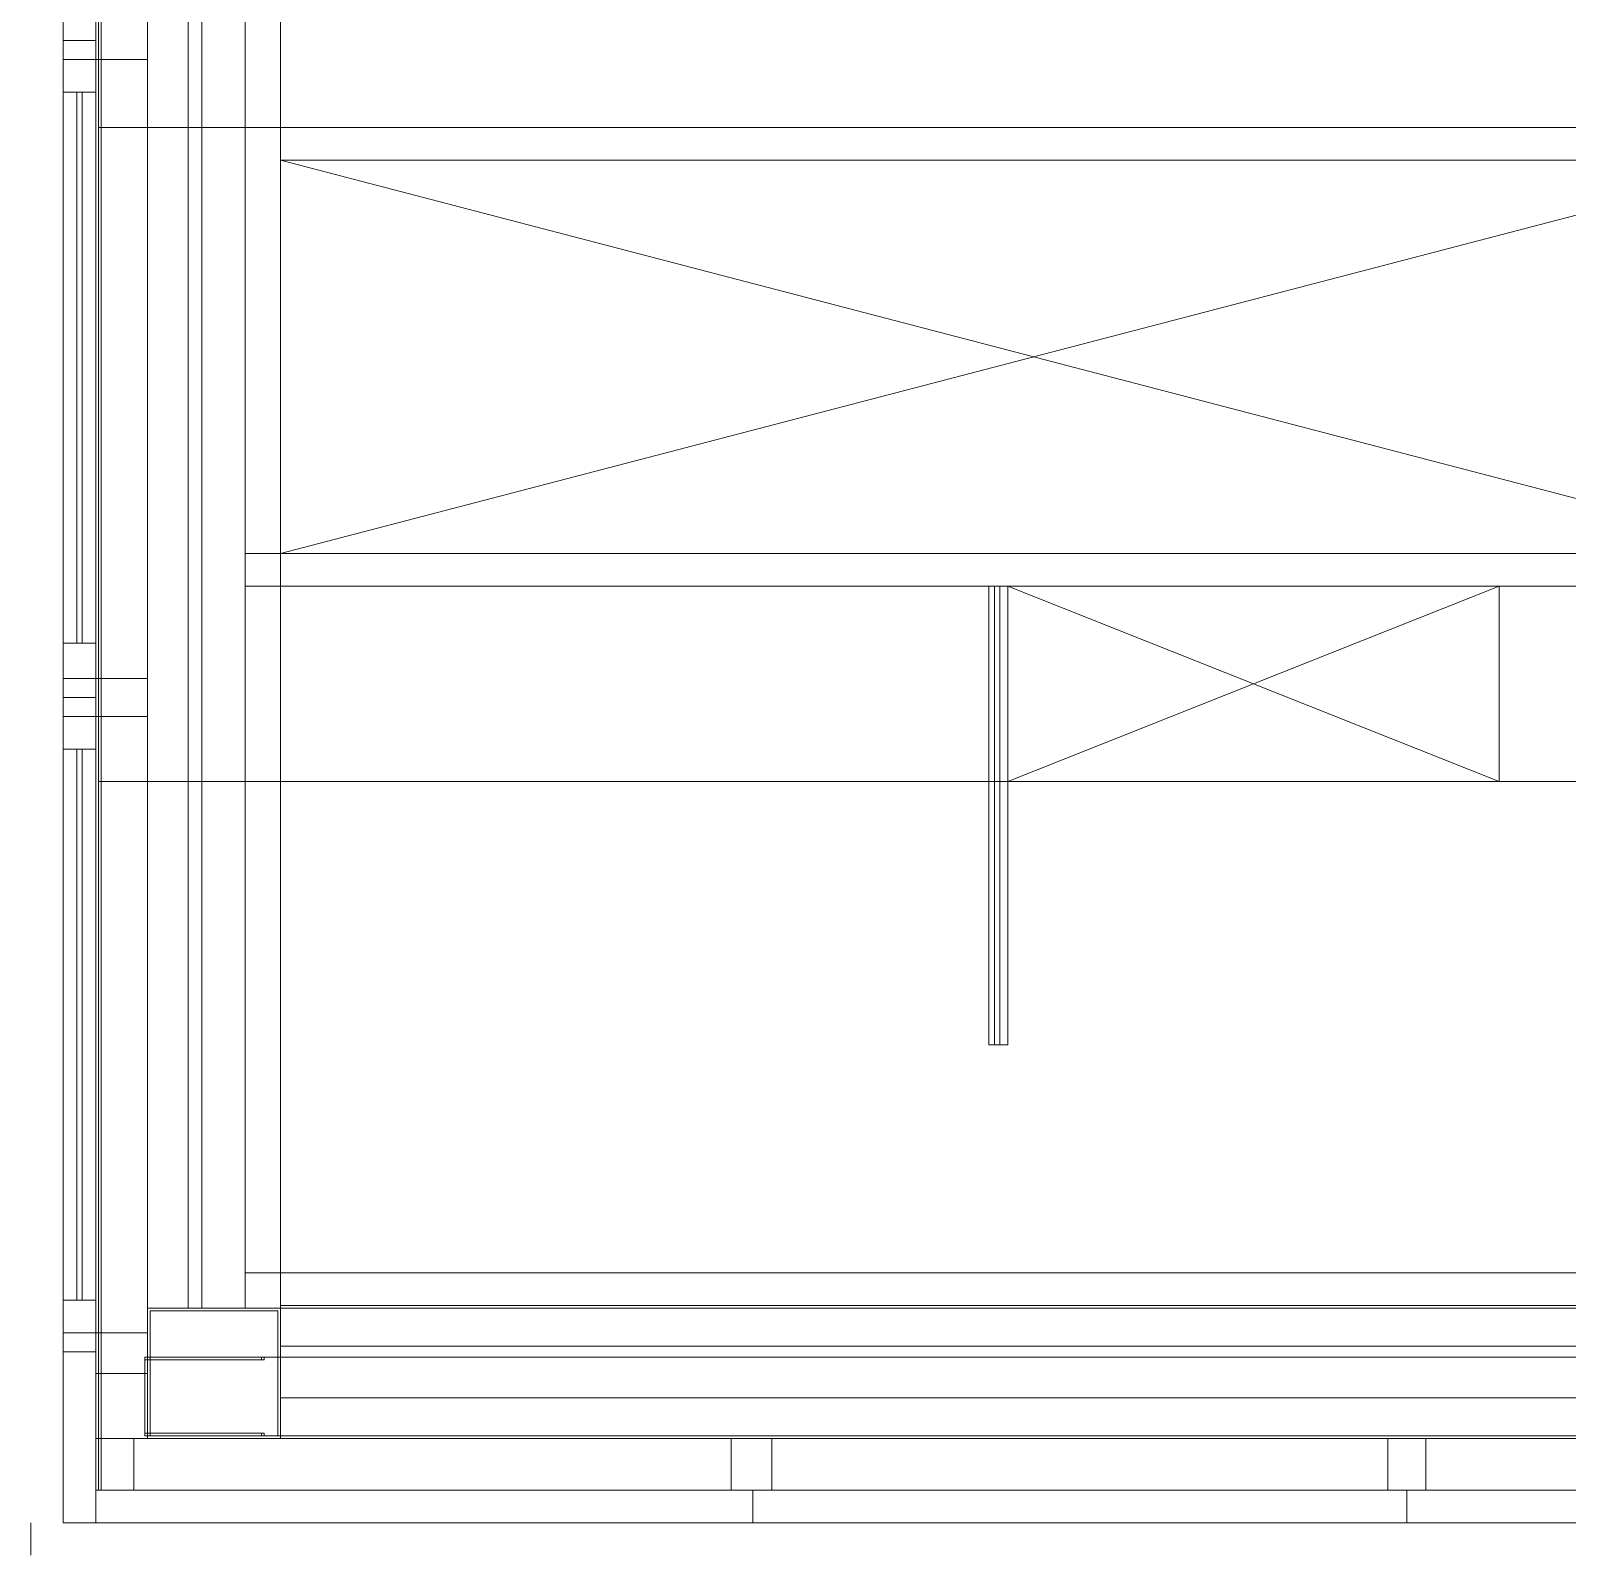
# Model space of a CAD drawing. Header units: centimetres. Extents: x 2816 to 28192, y 2553 to 18332.
# Drawn here: x 6713 to 7308, y 5313 to 5904 of the extents above; entities that cross this region are included whole.
import ezdxf

# ---------------------------------------------------------------- set-up
doc = ezdxf.new("R2010")
doc.units = ezdxf.units.CM
for name, color, linetype in [('PDF_4.6.Tokezimi dhe rrufepritesi', 5, 'Continuous'), ('PDF_Dera 3D', 7, 'Continuous'), ('PDF_Dyert dhe Dritaret 2D', 7, 'Continuous'), ('PDF_Faza', 1, 'Continuous'), ('PDF_Kaprijatat', 7, 'Continuous'), ('PDF_Kuotimi prerjeve', 7, 'Continuous'), ('PDF_Muri', 7, 'Continuous'), ('PDF_Paneli', 30, 'Continuous'), ('PDF_Paneli Banjos', 4, 'Continuous'), ('PDF_Shtyllat e Paneleve', 7, 'Continuous'), ('PDF_Themeli', 7, 'Continuous'), ('PDF_Trajet', 7, 'Continuous'), ('PDF_Tushi', 7, 'Continuous')]:
    doc.layers.add(name, color=color, linetype=linetype)
for name, color, linetype, true_color in [('PDF_Interior - Furniture _Pen_No__4', 7, 'Continuous', 0x029e21), ('PDF_Panel Kulmii', 7, 'Continuous', 0xfafafa), ('PDF_Shtyllat', 7, 'Continuous', 0xfafafa)]:
    doc.layers.add(name, color=color, linetype=linetype, true_color=true_color)

msp = doc.modelspace()

# ---------------------------------------------------------------- linework, layer by layer
at = {"layer": 'PDF_4.6.Tokezimi dhe rrufepritesi', "lineweight": 0}
msp.add_lwpolyline([(6712.68, 5313.27), (6712.68, 5325.88)], dxfattribs=at)
at = {"layer": 'PDF_Dera 3D', "lineweight": 0}
for points in [[(6725.29, 5892.41), (6725.29, 5892.41)], [(6737.9, 5652.76), (6737.9, 5892.41), (6725.29, 5892.41), (6725.29, 5652.76)], [(6737.9, 5892.41), (6737.9, 5652.76), (6725.29, 5652.76), (6725.29, 5892.41), (6737.9, 5892.41)], [(6725.29, 5892.41), (6725.29, 5892.41)], [(6737.9, 5892.41), (6737.9, 5892.41)], [(6737.9, 5892.41), (6737.9, 5892.41)], [(6737.9, 5879.79), (6725.29, 5879.79)], [(6737.9, 5879.79), (6725.29, 5879.79)], [(6725.29, 5666.43), (6725.29, 5879.79), (6725.29, 5666.43)], [(6725.29, 5879.79), (6725.29, 5879.79)], [(6725.29, 5879.79), (6725.29, 5879.79)], [(6730.55, 5879.79), (6730.55, 5879.79)], [(6732.65, 5666.43), (6732.65, 5879.79), (6730.55, 5879.79), (6730.55, 5666.43)], [(6732.65, 5879.79), (6732.65, 5666.43), (6730.55, 5666.43), (6730.55, 5879.79), (6732.65, 5879.79)], [(6730.55, 5879.79), (6730.55, 5879.79)], [(6732.65, 5879.79), (6732.65, 5879.79)], [(6737.9, 5879.79), (6737.9, 5666.43), (6737.9, 5879.79)], [(6737.9, 5879.79), (6737.9, 5879.79)], [(6737.9, 5879.79), (6737.9, 5879.79)], [(6737.9, 5666.43), (6725.29, 5666.43), (6737.9, 5666.43)], [(6725.29, 5666.43), (6725.29, 5666.43)], [(6725.29, 5666.43), (6725.29, 5666.43)], [(6732.65, 5666.43), (6730.55, 5666.43)], [(6730.55, 5666.43), (6730.55, 5666.43)], [(6730.55, 5666.43), (6730.55, 5666.43)], [(6732.65, 5666.43), (6732.65, 5666.43)], [(6732.65, 5666.43), (6732.65, 5666.43)], [(6737.9, 5666.43), (6737.9, 5666.43)], [(6737.9, 5666.43), (6737.9, 5666.43)], [(6737.9, 5652.76), (6725.29, 5652.76)], [(6725.29, 5652.76), (6725.29, 5652.76)], [(6725.29, 5652.76), (6725.29, 5652.76)], [(6737.9, 5652.76), (6737.9, 5652.76)], [(6737.9, 5652.76), (6737.9, 5652.76)], [(6725.29, 5638.05), (6725.29, 5638.05)], [(6737.9, 5399.46), (6737.9, 5638.05), (6725.29, 5638.05), (6725.29, 5399.46)], [(6737.9, 5638.05), (6737.9, 5399.46), (6725.29, 5399.46), (6725.29, 5638.05), (6737.9, 5638.05)], [(6725.29, 5638.05), (6725.29, 5638.05)], [(6737.9, 5638.05), (6737.9, 5638.05)], [(6737.9, 5638.05), (6737.9, 5638.05)], [(6737.9, 5625.43), (6725.29, 5625.43)], [(6737.9, 5625.43), (6725.29, 5625.43)], [(6725.29, 5412.07), (6725.29, 5625.43), (6725.29, 5412.07)], [(6725.29, 5625.43), (6725.29, 5625.43)], [(6725.29, 5625.43), (6725.29, 5625.43)], [(6730.55, 5625.43), (6730.55, 5625.43)], [(6732.65, 5412.07), (6732.65, 5625.43), (6730.55, 5625.43), (6730.55, 5412.07)], [(6732.65, 5625.43), (6732.65, 5412.07), (6730.55, 5412.07), (6730.55, 5625.43), (6732.65, 5625.43)], [(6730.55, 5625.43), (6730.55, 5625.43)], [(6732.65, 5625.43), (6732.65, 5625.43)], [(6737.9, 5625.43), (6737.9, 5412.07), (6737.9, 5625.43)], [(6737.9, 5625.43), (6737.9, 5625.43)], [(6737.9, 5625.43), (6737.9, 5625.43)], [(6737.9, 5412.07), (6725.29, 5412.07), (6737.9, 5412.07)], [(6725.29, 5412.07), (6725.29, 5412.07)], [(6725.29, 5412.07), (6725.29, 5412.07)], [(6732.65, 5412.07), (6730.55, 5412.07)], [(6730.55, 5412.07), (6730.55, 5412.07)], [(6730.55, 5412.07), (6730.55, 5412.07)], [(6732.65, 5412.07), (6732.65, 5412.07)], [(6732.65, 5412.07), (6732.65, 5412.07)], [(6737.9, 5412.07), (6737.9, 5412.07)], [(6737.9, 5412.07), (6737.9, 5412.07)], [(6737.9, 5399.46), (6725.29, 5399.46)], [(6725.29, 5399.46), (6725.29, 5399.46)], [(6725.29, 5399.46), (6725.29, 5399.46)], [(6737.9, 5399.46), (6737.9, 5399.46)], [(6737.9, 5399.46), (6737.9, 5399.46)], [(6867.19, 5325.88), (6866.13, 5325.88), (6864.03, 5325.88), (6861.93, 5325.88), (6864.03, 5325.88), (6866.13, 5325.88), (6867.19, 5325.88)]]:
    msp.add_lwpolyline(points, dxfattribs=at)
at = {"layer": 'PDF_Dyert dhe Dritaret 2D', "lineweight": 0}
for points in [[(6725.29, 5652.76), (6725.29, 5892.41)], [(6725.29, 5892.41), (6737.9, 5892.41)], [(6737.9, 5892.41), (6737.9, 5652.76)], [(6725.29, 5879.79), (6737.9, 5879.79)], [(6730.55, 5666.43), (6730.55, 5879.79)], [(6732.65, 5879.79), (6732.65, 5666.43)], [(6737.9, 5666.43), (6725.29, 5666.43)], [(6737.9, 5652.76), (6725.29, 5652.76)], [(6725.29, 5399.46), (6725.29, 5638.05)], [(6725.29, 5638.05), (6737.9, 5638.05)], [(6737.9, 5638.05), (6737.9, 5399.46)], [(6725.29, 5625.43), (6737.9, 5625.43)], [(6730.55, 5412.07), (6730.55, 5625.43)], [(6732.65, 5625.43), (6732.65, 5412.07)], [(6737.9, 5412.07), (6725.29, 5412.07)], [(6737.9, 5399.46), (6725.29, 5399.46)]]:
    msp.add_lwpolyline(points, dxfattribs=at)
at = {"layer": 'PDF_Faza', "lineweight": 0}
msp.add_lwpolyline([(7170.94, 5325.88), (7066.89, 5325.88)], dxfattribs=at)
at = {"layer": 'PDF_Interior - Furniture _Pen_No__4', "lineweight": 0}
for points in [[(6809.38, 5853.52), (6809.38, 6005.92)], [(7392.72, 5853.52), (6809.38, 5853.52)], [(7392.72, 5853.52), (6809.38, 5701.11)], [(6809.38, 5853.52), (7392.72, 5701.11)]]:
    msp.add_lwpolyline(points, dxfattribs=at)
at = {"layer": 'PDF_Kaprijatat', "lineweight": 0}
for points in [[(6778.9, 5408.92), (6778.9, 6652.32), (6757.88, 6652.32)], [(6757.88, 5408.92), (6778.9, 5408.92), (6778.9, 6652.32)], [(6757.88, 6652.32), (6757.88, 5408.92), (6757.88, 6652.32)], [(6778.9, 5408.92), (6757.88, 5408.92)], [(6757.88, 5408.92), (6757.88, 5408.92)], [(6757.88, 5408.92), (6757.88, 5408.92)], [(6778.9, 5408.92), (6778.9, 5408.92)], [(6778.9, 5408.92), (6778.9, 5408.92)], [(6803.07, 5359.52), (6803.07, 5360.57), (6756.82, 5360.57), (6756.82, 5388.95), (6803.07, 5388.95), (6803.07, 5390)], [(6756.82, 5359.52), (6756.82, 5390)], [(9246.8, 5390), (11735.72, 5390), (6756.82, 5390), (9246.8, 5390)], [(6756.82, 5390), (6756.82, 5359.52)], [(6756.82, 5390), (6756.82, 5390)], [(6756.82, 5390), (6756.82, 5390)], [(6756.82, 5388.95), (6802.02, 5388.95), (6803.07, 5388.95)], [(6756.82, 5388.95), (6756.82, 5388.95)], [(6802.02, 5388.95), (6802.02, 5390), (6803.07, 5390)], [(6803.07, 5390), (7388.51, 5390), (6802.02, 5390)], [(6802.02, 5390), (6802.02, 5390)], [(6802.02, 5388.95), (6802.02, 5388.95)], [(6803.07, 5390), (6803.07, 5390)], [(6803.07, 5388.95), (6803.07, 5388.95)], [(6802.02, 5360.57), (6756.82, 5360.57)], [(6756.82, 5360.57), (6756.82, 5360.57)], [(9246.8, 5359.52), (6756.82, 5359.52), (11735.72, 5359.52), (9246.8, 5359.52)], [(6756.82, 5359.52), (6756.82, 5359.52)], [(6756.82, 5359.52), (6756.82, 5359.52)], [(6803.07, 5359.52), (6802.02, 5359.52), (6802.02, 5360.57), (6803.07, 5360.57)], [(6802.02, 5360.57), (6802.02, 5360.57)], [(6802.02, 5359.52), (7388.51, 5359.52), (6803.07, 5359.52)], [(6802.02, 5359.52), (6802.02, 5359.52)], [(6803.07, 5360.57), (6803.07, 5360.57)], [(6803.07, 5359.52), (6803.07, 5359.52)]]:
    msp.add_lwpolyline(points, dxfattribs=at)
at = {"layer": 'PDF_Kuotimi prerjeve', "lineweight": 0}
msp.add_lwpolyline([(6726.34, 5325.88), (6726.34, 5325.88)], dxfattribs=at)
msp.add_lwpolyline([(6726.34, 5325.88), (6726.34, 5325.88)], dxfattribs=at)
msp.add_lwpolyline([(6726.34, 5325.88), (6726.34, 5325.88)], dxfattribs=at)
at = {"layer": 'PDF_Muri', "lineweight": 0}
for points in [[(6809.38, 5701.11), (6795.71, 5701.11), (6795.71, 6621.84)], [(6795.71, 5701.11), (6795.71, 6621.84)], [(6795.71, 5701.11), (6809.38, 5701.11), (6809.38, 6621.84), (6795.71, 6621.84)], [(6809.38, 5701.11), (6795.71, 5701.11), (6795.71, 6621.84)], [(6795.71, 5701.11), (6795.71, 6621.84)], [(6795.71, 5701.11), (6809.38, 5701.11), (6809.38, 6621.84), (6795.71, 6621.84)], [(6809.38, 5701.11), (6809.38, 6621.84)], [(6809.38, 5701.11), (6809.38, 6621.84)], [(6809.38, 5701.11), (6809.38, 5688.5), (6795.71, 5688.5), (6795.71, 5701.11), (6809.38, 5701.11), (6795.71, 5701.11)], [(6809.38, 5701.11), (6809.38, 5688.5), (6795.71, 5688.5), (6795.71, 5701.11)], [(6795.71, 5701.11), (6795.71, 5701.11)], [(6795.71, 5408.92), (6795.71, 5701.11)], [(6795.71, 5408.92), (6809.38, 5408.92), (6809.38, 5701.11)], [(6809.38, 5408.92), (6795.71, 5408.92), (6795.71, 5701.11), (6809.38, 5701.11)], [(6795.71, 5701.11), (6809.38, 5701.11)], [(6795.71, 5701.11), (6795.71, 5701.11)], [(6795.71, 5701.11), (6795.71, 5701.11)], [(6795.71, 5701.11), (6795.71, 5701.11)], [(6795.71, 5701.11), (6795.71, 5701.11)], [(6795.71, 5701.11), (6795.71, 5701.11)], [(6809.38, 5701.11), (6809.38, 5701.11)], [(6809.38, 5408.92), (6809.38, 5701.11)], [(6809.38, 5701.11), (6809.38, 5701.11)], [(6809.38, 5701.11), (6809.38, 5701.11)], [(7799.48, 5688.5), (7799.48, 5701.11), (6809.38, 5701.11)], [(7799.48, 5701.11), (6809.38, 5701.11)], [(7799.48, 5701.11), (7799.48, 5688.5), (6809.38, 5688.5)], [(7799.48, 5688.5), (6809.38, 5688.5), (6809.38, 5701.11), (6809.38, 5688.5)], [(6809.38, 5701.11), (6809.38, 5701.11)], [(6809.38, 5701.11), (6809.38, 5701.11)], [(7799.48, 5688.5), (7799.48, 5701.11), (6809.38, 5701.11)], [(7799.48, 5701.11), (6809.38, 5701.11)], [(7799.48, 5701.11), (7799.48, 5688.5), (6809.38, 5688.5)], [(7799.48, 5688.5), (6809.38, 5688.5), (6809.38, 5701.11), (6809.38, 5688.5)], [(6809.38, 5701.11), (6809.38, 5701.11)], [(6809.38, 5701.11), (6809.38, 5701.11)], [(6809.38, 5701.11), (6809.38, 5701.11)], [(6809.38, 5701.11), (6809.38, 5701.11)], [(6795.71, 5688.5), (6795.71, 5688.5)], [(6809.38, 5688.5), (6795.71, 5688.5)], [(6795.71, 5422.58), (6809.38, 5422.58), (6809.38, 5688.5), (6795.71, 5688.5)], [(6795.71, 5422.58), (6795.71, 5688.5), (6795.71, 5422.58)], [(6795.71, 5688.5), (6795.71, 5688.5)], [(6795.71, 5688.5), (6795.71, 5688.5)], [(6809.38, 5688.5), (6809.38, 5688.5)], [(6809.38, 5688.5), (6809.38, 5688.5)], [(6809.38, 5688.5), (6809.38, 5688.5)], [(6809.38, 5688.5), (6809.38, 5688.5)], [(6809.38, 5688.5), (6809.38, 5688.5)], [(6809.38, 5688.5), (6809.38, 5688.5)], [(6809.38, 5422.58), (6809.38, 5688.5)], [(6809.38, 5688.5), (6809.38, 5688.5)], [(6809.38, 5688.5), (6809.38, 5688.5)], [(6809.38, 5422.58), (6795.71, 5422.58)], [(6795.71, 5422.58), (6795.71, 5422.58)], [(6795.71, 5422.58), (6795.71, 5422.58)], [(6809.38, 5422.58), (6809.38, 5408.92), (6795.71, 5408.92), (6795.71, 5422.58), (6809.38, 5422.58), (6795.71, 5422.58)], [(6809.38, 5422.58), (6809.38, 5408.92), (6795.71, 5408.92), (6795.71, 5422.58)], [(6795.71, 5422.58), (6795.71, 5422.58)], [(7799.48, 5408.92), (7799.48, 5422.58), (6809.38, 5422.58)], [(7799.48, 5422.58), (6809.38, 5422.58)], [(7799.48, 5422.58), (7799.48, 5408.92), (6809.38, 5408.92)], [(7799.48, 5408.92), (6809.38, 5408.92), (6809.38, 5422.58), (6809.38, 5408.92)], [(6809.38, 5422.58), (6809.38, 5422.58)], [(6809.38, 5422.58), (6809.38, 5422.58)], [(7799.48, 5409.97), (7799.48, 5422.58), (6809.38, 5422.58)], [(7799.48, 5422.58), (6809.38, 5422.58)], [(7799.48, 5422.58), (7799.48, 5409.97), (6809.38, 5409.97)], [(7799.48, 5409.97), (6809.38, 5409.97), (6809.38, 5422.58), (6809.38, 5409.97)], [(6809.38, 5422.58), (6809.38, 5422.58)], [(6809.38, 5422.58), (6809.38, 5422.58)], [(6809.38, 5422.58), (6809.38, 5422.58)], [(6809.38, 5422.58), (6809.38, 5422.58)], [(6809.38, 5422.58), (6809.38, 5422.58)], [(6795.71, 5408.92), (6795.71, 5408.92)], [(6795.71, 5408.92), (6795.71, 5408.92)], [(6809.38, 5409.97), (6809.38, 5409.97)], [(6809.38, 5409.97), (6809.38, 5409.97)], [(6809.38, 5408.92), (6809.38, 5408.92)], [(6809.38, 5408.92), (6809.38, 5408.92)], [(6809.38, 5408.92), (6809.38, 5408.92)], [(6809.38, 5408.92), (6809.38, 5408.92)], [(6809.38, 5408.92), (6809.38, 5408.92)], [(6809.38, 5408.92), (6809.38, 5408.92)]]:
    msp.add_lwpolyline(points, dxfattribs=at)
at = {"layer": 'PDF_Panel Kulmii', "lineweight": 0}
for points in [[(6738.96, 6120.49), (6738.96, 5866.13)], [(6740.01, 6120.49), (6740.01, 5866.13)], [(6740.01, 5866.13), (9246.8, 5866.13), (9245.75, 5866.13), (6738.96, 5866.13), (6740.01, 5866.13)], [(6738.96, 5866.13), (6738.96, 5866.13)], [(6738.96, 5866.13), (6738.96, 5612.82)], [(9246.8, 5866.13), (6740.01, 5866.13), (6738.96, 5866.13), (9245.75, 5866.13)], [(6738.96, 5866.13), (6738.96, 5866.13)], [(6740.01, 5866.13), (6740.01, 5866.13)], [(6740.01, 5866.13), (6740.01, 5612.82)], [(6740.01, 5866.13), (6740.01, 5866.13)], [(6740.01, 5612.82), (9246.8, 5612.82), (9245.75, 5612.82), (6738.96, 5612.82), (6740.01, 5612.82)], [(6738.96, 5612.82), (6738.96, 5612.82)], [(6738.96, 5612.82), (6738.96, 5358.46)], [(9246.8, 5612.82), (6740.01, 5612.82), (6738.96, 5612.82), (9245.75, 5612.82)], [(6738.96, 5612.82), (6738.96, 5612.82)], [(6740.01, 5612.82), (6740.01, 5612.82)], [(6740.01, 5612.82), (6740.01, 5358.46)], [(6740.01, 5612.82), (6740.01, 5612.82)], [(6740.01, 5358.46), (9246.8, 5358.46), (9245.75, 5358.46), (6738.96, 5358.46), (6740.01, 5358.46)], [(6738.96, 5358.46), (6738.96, 5358.46)], [(6738.96, 5338.49), (6738.96, 5358.46)], [(9246.8, 5358.46), (6740.01, 5358.46), (6738.96, 5358.46), (9245.75, 5358.46), (9246.8, 5358.46)], [(6738.96, 5358.46), (6738.96, 5358.46)], [(6740.01, 5358.46), (6740.01, 5358.46)], [(6740.01, 5338.49), (6740.01, 5358.46)], [(6740.01, 5358.46), (6740.01, 5358.46)], [(9245.75, 5338.49), (6738.96, 5338.49), (6740.01, 5338.49)], [(6738.96, 5338.49), (6738.96, 5338.49)], [(9246.8, 5338.49), (6740.01, 5338.49)], [(6740.01, 5338.49), (6740.01, 5338.49)]]:
    msp.add_lwpolyline(points, dxfattribs=at)
at = {"layer": 'PDF_Paneli', "lineweight": 0}
for points in [[(6737.9, 6154.12), (6737.9, 5899.76), (6725.29, 5899.76)], [(6725.29, 5899.76), (6725.29, 6154.12), (6725.29, 5899.76)], [(6725.29, 6154.12), (6737.9, 6154.12), (6737.9, 5899.76), (6725.29, 5899.76)], [(6725.29, 5899.76), (6725.29, 5899.76)], [(6737.9, 5899.76), (6725.29, 5899.76)], [(6737.9, 5899.76), (6737.9, 5645.41), (6725.29, 5645.41)], [(6725.29, 5645.41), (6725.29, 5899.76), (6725.29, 5645.41)], [(6725.29, 5899.76), (6737.9, 5899.76), (6737.9, 5645.41), (6725.29, 5645.41)], [(6725.29, 5899.76), (6725.29, 5899.76)], [(6737.9, 5899.76), (6737.9, 5899.76)], [(6737.9, 5899.76), (6737.9, 5899.76)], [(6737.9, 5899.76), (6737.9, 5899.76)], [(6737.9, 5892.41), (6725.29, 5892.41), (6737.9, 5892.41)], [(6725.29, 5892.41), (6725.29, 5652.76), (6725.29, 5892.41)], [(6725.29, 5892.41), (6725.29, 5892.41)], [(6725.29, 5892.41), (6725.29, 5892.41)], [(6737.9, 5892.41), (6737.9, 5652.76), (6737.9, 5892.41)], [(6737.9, 5892.41), (6737.9, 5892.41)], [(6737.9, 5892.41), (6737.9, 5892.41)], [(6737.9, 5652.76), (6725.29, 5652.76)], [(6737.9, 5652.76), (6725.29, 5652.76)], [(6725.29, 5652.76), (6725.29, 5652.76)], [(6737.9, 5652.76), (6737.9, 5652.76)], [(6725.29, 5645.41), (6725.29, 5645.41)], [(6737.9, 5645.41), (6725.29, 5645.41)], [(6737.9, 5645.41), (6737.9, 5392.1), (6725.29, 5392.1)], [(6725.29, 5392.1), (6725.29, 5645.41), (6725.29, 5392.1)], [(6725.29, 5645.41), (6737.9, 5645.41), (6737.9, 5392.1), (6725.29, 5392.1)], [(6725.29, 5645.41), (6725.29, 5645.41)], [(6737.9, 5645.41), (6737.9, 5645.41)], [(6737.9, 5645.41), (6737.9, 5645.41)], [(6737.9, 5645.41), (6737.9, 5645.41)], [(6737.9, 5638.05), (6725.29, 5638.05), (6737.9, 5638.05)], [(6725.29, 5638.05), (6725.29, 5399.46), (6725.29, 5638.05)], [(6725.29, 5638.05), (6725.29, 5638.05)], [(6725.29, 5638.05), (6725.29, 5638.05)], [(6737.9, 5638.05), (6737.9, 5399.46), (6737.9, 5638.05)], [(6737.9, 5638.05), (6737.9, 5638.05)], [(6737.9, 5638.05), (6737.9, 5638.05)], [(6737.9, 5399.46), (6725.29, 5399.46)], [(6737.9, 5399.46), (6725.29, 5399.46)], [(6725.29, 5399.46), (6725.29, 5399.46)], [(6737.9, 5399.46), (6737.9, 5399.46)], [(6725.29, 5392.1), (6725.29, 5392.1)], [(6725.29, 5392.1), (6737.9, 5392.1), (6737.9, 5325.88), (6725.29, 5325.88), (6725.29, 5392.1), (6725.29, 5325.88)], [(6725.29, 5392.1), (6737.9, 5392.1), (6737.9, 5325.88), (6725.29, 5325.88)], [(6725.29, 5392.1), (6725.29, 5392.1)], [(6737.9, 5392.1), (6737.9, 5392.1)], [(6737.9, 5392.1), (6737.9, 5392.1)], [(6737.9, 5392.1), (6737.9, 5392.1)], [(6737.9, 5338.49), (6992.26, 5338.49), (6737.9, 5338.49), (6737.9, 5325.88), (6737.9, 5338.49)], [(6737.9, 5338.49), (6737.9, 5338.49)], [(6992.26, 5325.88), (6992.26, 5338.49), (6992.26, 5325.88)], [(6992.26, 5338.49), (6992.26, 5338.49)], [(6992.26, 5338.49), (6992.26, 5338.49)], [(6992.26, 5338.49), (7245.57, 5338.49), (6992.26, 5338.49), (6992.26, 5325.88), (6992.26, 5338.49)], [(6992.26, 5338.49), (6992.26, 5338.49)], [(7245.57, 5325.88), (7245.57, 5338.49), (7245.57, 5325.88)], [(7245.57, 5338.49), (7245.57, 5338.49)], [(7245.57, 5338.49), (7245.57, 5338.49)], [(7245.57, 5338.49), (7499.93, 5338.49), (7245.57, 5338.49), (7245.57, 5325.88), (7245.57, 5338.49)], [(7245.57, 5338.49), (7245.57, 5338.49)], [(6725.29, 5325.88), (6725.29, 5325.88)], [(6737.9, 5325.88), (6737.9, 5325.88)], [(6992.26, 5325.88), (6737.9, 5325.88), (6992.26, 5325.88)], [(6737.9, 5325.88), (6737.9, 5325.88)], [(6737.9, 5325.88), (6737.9, 5325.88)], [(6992.26, 5325.88), (6992.26, 5325.88)], [(7245.57, 5325.88), (6992.26, 5325.88), (7245.57, 5325.88)], [(6992.26, 5325.88), (6992.26, 5325.88)], [(6992.26, 5325.88), (6992.26, 5325.88)], [(7245.57, 5325.88), (7245.57, 5325.88)], [(7499.93, 5325.88), (7245.57, 5325.88), (7499.93, 5325.88)], [(7245.57, 5325.88), (7245.57, 5325.88)], [(7245.57, 5325.88), (7245.57, 5325.88)]]:
    msp.add_lwpolyline(points, dxfattribs=at)
at = {"layer": 'PDF_Paneli Banjos', "lineweight": 0}
for points in [[(7812.09, 6634.46), (7812.09, 5408.92), (6795.71, 5408.92), (6795.71, 6634.46)], [(7812.09, 5408.92), (7812.09, 6634.46), (6795.71, 6634.46), (6795.71, 5408.92), (7812.09, 5408.92)], [(7799.48, 5701.11), (7799.48, 5688.5), (6809.38, 5688.5), (6809.38, 5701.11), (7799.48, 5701.11), (6809.38, 5701.11)], [(7799.48, 5701.11), (7799.48, 5688.5), (6809.38, 5688.5), (6809.38, 5701.11)], [(6809.38, 5701.11), (6809.38, 5701.11)], [(6809.38, 5422.58), (6795.71, 5422.58), (6795.71, 5688.5), (6809.38, 5688.5), (6809.38, 5422.58), (6809.38, 5688.5)], [(6809.38, 5422.58), (6795.71, 5422.58), (6795.71, 5688.5), (6809.38, 5688.5)], [(6795.71, 5688.5), (6795.71, 5688.5)], [(6809.38, 5688.5), (6809.38, 5688.5)], [(6809.38, 5688.5), (6809.38, 5688.5)], [(6795.71, 5422.58), (6795.71, 5422.58)], [(6795.71, 5422.58), (6795.71, 5422.58)], [(7799.48, 5422.58), (7799.48, 5409.97), (6809.38, 5409.97), (6809.38, 5422.58), (7799.48, 5422.58), (6809.38, 5422.58)], [(7799.48, 5422.58), (7799.48, 5409.97), (6809.38, 5409.97), (6809.38, 5422.58)], [(6809.38, 5422.58), (6809.38, 5422.58)], [(6809.38, 5422.58), (6809.38, 5422.58)], [(6795.71, 5408.92), (6795.71, 5408.92)], [(6795.71, 5408.92), (6795.71, 5408.92)], [(6809.38, 5409.97), (6809.38, 5409.97)]]:
    msp.add_lwpolyline(points, dxfattribs=at)
at = {"layer": 'PDF_Shtyllat', "lineweight": 0}
for points in [[(6757.88, 5358.46), (6809.38, 5358.46), (6757.88, 5358.46), (6757.88, 5408.92)], [(6757.88, 5358.46), (6757.88, 5408.92), (6809.38, 5408.92)], [(6757.88, 5408.92), (6809.38, 5408.92), (6809.38, 5358.46)], [(6757.88, 5408.92), (6757.88, 5408.92)], [(6809.38, 5408.92), (6809.38, 5358.46)], [(6809.38, 5408.92), (6809.38, 5408.92)], [(6758.93, 5407.86), (6758.93, 5407.86)], [(6808.33, 5359.52), (6758.93, 5359.52), (6758.93, 5407.86), (6808.33, 5407.86), (6808.33, 5359.52), (6758.93, 5359.52)], [(6808.33, 5359.52), (6808.33, 5407.86), (6758.93, 5407.86), (6758.93, 5359.52)], [(6758.93, 5407.86), (6758.93, 5407.86)], [(6808.33, 5407.86), (6808.33, 5407.86)], [(6808.33, 5407.86), (6808.33, 5407.86)], [(6808.33, 5407.86), (6808.33, 5407.86)], [(6757.88, 5358.46), (6757.88, 5358.46)], [(6757.88, 5358.46), (6757.88, 5358.46)], [(6758.93, 5359.52), (6758.93, 5359.52)], [(6758.93, 5359.52), (6758.93, 5359.52)], [(6808.33, 5359.52), (6808.33, 5359.52)], [(6808.33, 5359.52), (6808.33, 5359.52)], [(6809.38, 5358.46), (6809.38, 5358.46)]]:
    msp.add_lwpolyline(points, dxfattribs=at)
at = {"layer": 'PDF_Shtyllat e Paneleve', "lineweight": 0}
for points in [[(6737.9, 5907.12), (6737.9, 5892.41), (6737.9, 5907.12), (6757.88, 5907.12)], [(6737.9, 5907.12), (6757.88, 5907.12), (6757.88, 5892.41)], [(6757.88, 5907.12), (6757.88, 5892.41), (6737.9, 5892.41)], [(6757.88, 5892.41), (6737.9, 5892.41)], [(6737.9, 5892.41), (6737.9, 5892.41)], [(6757.88, 5892.41), (6757.88, 5892.41)], [(6737.9, 5652.76), (6737.9, 5638.05), (6737.9, 5652.76), (6757.88, 5652.76)], [(6737.9, 5652.76), (6757.88, 5652.76), (6757.88, 5638.05)], [(6757.88, 5652.76), (6757.88, 5638.05), (6737.9, 5638.05)], [(6737.9, 5652.76), (6737.9, 5652.76)], [(6737.9, 5652.76), (6737.9, 5652.76)], [(6757.88, 5652.76), (6757.88, 5652.76)], [(6757.88, 5638.05), (6737.9, 5638.05)], [(6737.9, 5638.05), (6737.9, 5638.05)], [(6757.88, 5638.05), (6757.88, 5638.05)], [(6737.9, 5399.46), (6737.9, 5383.69), (6737.9, 5399.46), (6757.88, 5399.46)], [(6737.9, 5399.46), (6757.88, 5399.46), (6757.88, 5383.69)], [(6757.88, 5399.46), (6757.88, 5383.69), (6737.9, 5383.69)], [(6737.9, 5399.46), (6737.9, 5399.46)], [(6737.9, 5399.46), (6737.9, 5399.46)], [(6757.88, 5399.46), (6757.88, 5399.46)], [(6757.88, 5383.69), (6737.9, 5383.69)], [(6737.9, 5383.69), (6737.9, 5383.69)], [(6757.88, 5383.69), (6757.88, 5383.69)], [(6752.62, 5358.46), (6737.9, 5358.46), (6737.9, 5338.49)], [(6737.9, 5358.46), (6737.9, 5358.46)], [(6752.62, 5338.49), (6737.9, 5338.49), (6737.9, 5358.46), (6752.62, 5358.46)], [(6737.9, 5358.46), (6737.9, 5358.46)], [(6752.62, 5358.46), (6752.62, 5338.49), (6752.62, 5358.46)], [(6752.62, 5358.46), (6752.62, 5358.46)], [(6999.62, 5358.46), (6983.85, 5358.46), (6983.85, 5338.49)], [(6983.85, 5358.46), (6983.85, 5358.46)], [(6999.62, 5338.49), (6983.85, 5338.49), (6983.85, 5358.46), (6999.62, 5358.46)], [(6983.85, 5358.46), (6983.85, 5358.46)], [(6999.62, 5358.46), (6999.62, 5338.49), (6999.62, 5358.46)], [(6999.62, 5358.46), (6999.62, 5358.46)], [(7252.93, 5358.46), (7238.21, 5358.46), (7238.21, 5338.49)], [(7238.21, 5358.46), (7238.21, 5358.46)], [(7252.93, 5338.49), (7238.21, 5338.49), (7238.21, 5358.46), (7252.93, 5358.46)], [(7238.21, 5358.46), (7238.21, 5358.46)], [(7252.93, 5358.46), (7252.93, 5338.49), (7252.93, 5358.46)], [(7252.93, 5358.46), (7252.93, 5358.46)], [(6752.62, 5338.49), (6737.9, 5338.49)], [(6737.9, 5338.49), (6737.9, 5338.49)], [(6752.62, 5338.49), (6752.62, 5338.49)], [(6999.62, 5338.49), (6983.85, 5338.49)], [(6983.85, 5338.49), (6983.85, 5338.49)], [(6999.62, 5338.49), (6999.62, 5338.49)], [(7252.93, 5338.49), (7238.21, 5338.49)], [(7238.21, 5338.49), (7238.21, 5338.49)], [(7252.93, 5338.49), (7252.93, 5338.49)]]:
    msp.add_lwpolyline(points, dxfattribs=at)
at = {"layer": 'PDF_Themeli', "lineweight": 0}
for points in [[(6725.29, 5325.88), (11769.35, 5325.88), (11769.35, 15551.69), (11769.35, 5325.88)], [(11769.35, 15551.69), (6725.29, 15551.69), (6725.29, 5325.88), (6725.29, 15551.69)], [(6725.29, 5325.88), (11769.35, 5325.88)], [(6725.29, 5325.88), (6725.29, 5325.88)], [(6725.29, 5325.88), (6725.29, 5325.88)]]:
    msp.add_lwpolyline(points, dxfattribs=at)
at = {"layer": 'PDF_Trajet', "lineweight": 0}
for points in [[(6809.38, 6621.84), (6757.88, 6621.84), (6757.88, 5408.92), (6809.38, 5408.92), (6809.38, 6621.84), (6809.38, 5408.92)], [(6809.38, 6621.84), (6757.88, 6621.84), (6757.88, 5408.92), (6809.38, 5408.92)], [(6757.88, 6621.84), (6773.64, 6621.84), (6773.64, 5408.92), (6757.88, 5408.92), (6757.88, 6621.84), (6757.88, 5408.92)], [(6757.88, 6621.84), (6773.64, 6621.84), (6773.64, 5408.92), (6757.88, 5408.92)], [(6757.88, 5408.92), (6757.88, 5408.92)], [(6757.88, 5408.92), (6757.88, 5408.92)], [(6773.64, 5408.92), (6773.64, 5408.92)], [(6809.38, 5408.92), (6809.38, 5408.92)], [(6809.38, 5408.92), (6809.38, 5394.2), (6809.38, 5408.92)], [(7399.02, 5408.92), (7989.72, 5408.92), (7413.74, 5408.92), (7989.72, 5408.92), (7399.02, 5408.92), (6809.38, 5408.92), (7385.36, 5408.92), (6809.38, 5408.92), (7399.02, 5408.92)], [(6809.38, 5394.2), (6809.38, 5408.92), (6809.38, 5394.2)], [(6809.38, 5408.92), (6809.38, 5408.92)], [(6809.38, 5408.92), (6809.38, 5408.92)], [(6809.38, 5408.92), (6809.38, 5408.92)], [(6809.38, 5408.92), (6809.38, 5408.92)], [(6809.38, 5394.2), (6809.38, 5394.2)], [(7385.36, 5394.2), (6809.38, 5394.2), (7399.02, 5394.2), (7989.72, 5394.2), (7413.74, 5394.2), (7989.72, 5394.2), (7399.02, 5394.2), (6809.38, 5394.2), (7385.36, 5394.2)], [(6809.38, 5394.2), (6809.38, 5394.2)], [(6809.38, 5394.2), (6809.38, 5394.2)], [(6809.38, 5394.2), (6809.38, 5394.2)], [(6809.38, 5374.23), (6809.38, 5358.46), (7989.72, 5358.46)], [(6809.38, 5374.23), (7989.72, 5374.23), (6809.38, 5374.23)], [(7989.72, 5374.23), (7989.72, 5358.46), (6809.38, 5358.46), (6809.38, 5374.23)], [(6809.38, 5374.23), (6809.38, 5374.23)], [(6809.38, 5358.46), (6809.38, 5358.46)], [(6809.38, 5358.46), (6809.38, 5358.46)]]:
    msp.add_lwpolyline(points, dxfattribs=at)
at = {"layer": 'PDF_Tushi', "lineweight": 0}
for points in [[(7083.7, 5510.87), (7085.81, 5510.87), (7085.81, 5688.5)], [(7091.06, 5510.87), (7083.7, 5510.87), (7083.7, 5688.5)], [(7083.7, 5510.87), (7083.7, 5688.5), (7085.81, 5688.5), (7087.91, 5688.5), (7091.06, 5688.5), (7083.7, 5688.5)], [(7083.7, 5688.5), (7083.7, 5688.5)], [(7083.7, 5688.5), (7083.7, 5688.5)], [(7085.81, 5510.87), (7085.81, 5688.5)], [(7085.81, 5510.87), (7087.91, 5510.87), (7087.91, 5688.5)], [(7085.81, 5688.5), (7085.81, 5688.5)], [(7085.81, 5688.5), (7085.81, 5688.5)], [(7087.91, 5510.87), (7085.81, 5510.87), (7085.81, 5688.5), (7087.91, 5688.5), (7087.91, 5510.87), (7087.91, 5688.5)], [(7087.91, 5510.87), (7085.81, 5510.87), (7085.81, 5688.5), (7087.91, 5688.5)], [(7085.81, 5688.5), (7085.81, 5688.5)], [(7087.91, 5510.87), (7087.91, 5688.5)], [(7087.91, 5510.87), (7091.06, 5510.87), (7091.06, 5688.5)], [(7087.91, 5688.5), (7087.91, 5688.5)], [(7087.91, 5688.5), (7087.91, 5688.5)], [(7087.91, 5688.5), (7087.91, 5688.5)], [(7091.06, 5510.87), (7091.06, 5688.5)], [(7091.06, 5688.5), (7091.06, 5688.5)], [(7091.06, 5688.5), (7091.06, 5688.5)], [(7091.06, 5688.5), (7091.06, 5612.82), (7281.31, 5612.82), (7281.31, 5688.5), (7091.06, 5688.5)], [(7091.06, 5612.82), (7281.31, 5688.5)], [(7281.31, 5612.82), (7091.06, 5688.5)], [(7083.7, 5510.87), (7083.7, 5510.87)], [(7083.7, 5510.87), (7083.7, 5510.87)], [(7085.81, 5510.87), (7085.81, 5510.87)], [(7085.81, 5510.87), (7085.81, 5510.87)], [(7085.81, 5510.87), (7085.81, 5510.87)], [(7085.81, 5510.87), (7085.81, 5510.87)], [(7087.91, 5510.87), (7087.91, 5510.87)], [(7087.91, 5510.87), (7087.91, 5510.87)], [(7087.91, 5510.87), (7087.91, 5510.87)], [(7091.06, 5510.87), (7091.06, 5510.87)], [(7091.06, 5510.87), (7091.06, 5510.87)]]:
    msp.add_lwpolyline(points, dxfattribs=at)

doc.saveas('drawing.dxf')
